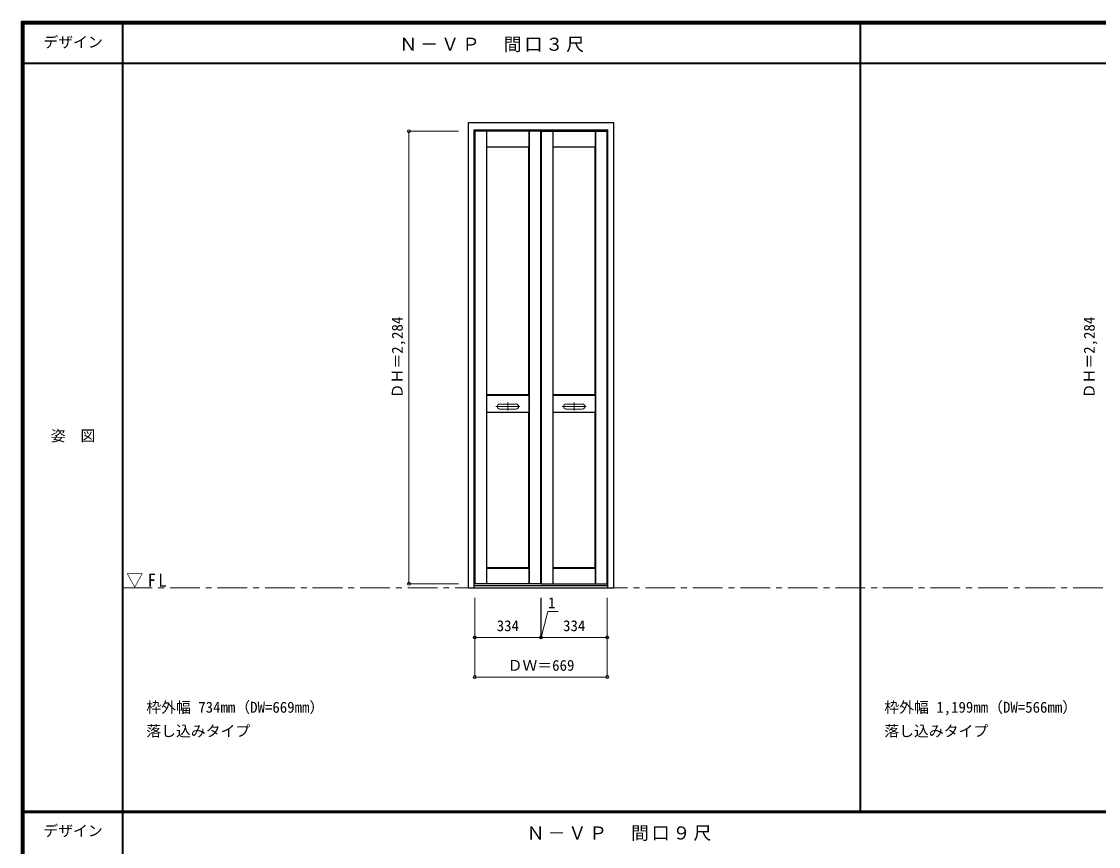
# Model space of a CAD drawing. Units: millimetres, scale not verified. Extents: x -6000 to 5700, y -4307 to 4260.
# Drawn here: x -6000 to -562, y 12 to 4175 of the extents above; entities that cross this region are included whole.
import ezdxf
from ezdxf.enums import TextEntityAlignment as Align

# ---------------------------------------------------------------- set-up
doc = ezdxf.new("R2010")
doc.units = ezdxf.units.MM
doc.header["$LTSCALE"] = 30
doc.header["$PDMODE"] = 32
doc.header["$PDSIZE"] = 15
doc.linetypes.add('CHAIN1', pattern=[8, 5, -1, 1, -1])
for name, color, linetype, lineweight in [('0-1_通り芯', 4, 'CHAIN1', 9), ('0-2_扉', 3, 'Continuous', 25), ('0-3_仕上げ', 7, 'Continuous', 18), ('0-4_枠', 3, 'Continuous', 25), ('0-B_寸法', 4, 'Continuous', 9), ('F-1_枠', 6, 'Continuous', 40)]:
    doc.layers.add(name, color=color, linetype=linetype, lineweight=lineweight)
doc.layers.add('0-A_文字', color=7, linetype='Continuous')
doc.layers.add('F-A_文字', color=7, linetype='Continuous')
doc.styles.add('ＭＳ ゴシック', font='')
doc.styles.get('ＭＳ ゴシック').set_extended_font_data('MS Gothic')

msp = doc.modelspace()

# ---------------------------------------------------------------- linework, layer by layer
at = {"layer": '0-1_通り芯'}
for p, q in [((-3484.17, 2232), (-3604.17, 2232)), ((-3544.17, 2252), (-3544.17, 2212)), ((-3149.17, 2232), (-3269.17, 2232)), ((-3209.17, 2252), (-3209.17, 2212))]:
    msp.add_line(p, q, dxfattribs=at)
at = {"layer": '0-1_通り芯', "color": 7, "lineweight": 18}
msp.add_line((-5490, 1317), (5690, 1317), dxfattribs=at)
at = {"layer": '0-2_扉'}
for p, q in [((-3377.17, 3621.5), (-3711.17, 3621.5)), ((-3711.17, 3621.5), (-3711.17, 1337.5)), ((-3377.17, 1337.5), (-3377.17, 3621.5)), ((-3376.17, 1337.5), (-3376.17, 3621.5)), ((-3376.17, 3621.5), (-3042.17, 3621.5)), ((-3042.17, 3621.5), (-3042.17, 1337.5)), ((-3377.17, 1337.5), (-3711.17, 1337.5)), ((-3376.17, 1337.5), (-3042.17, 1337.5))]:
    msp.add_line(p, q, dxfattribs=at)
at = {"layer": '0-3_仕上げ'}
for p, q in [((-3709.17, 1337.5), (-3709.17, 3621.5)), ((-3652.67, 1337.5), (-3652.67, 3621.5)), ((-3650.67, 3543.5), (-3650.67, 3621.5)), ((-3437.67, 3543.5), (-3437.67, 3621.5)), ((-3435.67, 1337.5), (-3435.67, 3621.5)), ((-3379.17, 1337.5), (-3379.17, 3621.5)), ((-3374.17, 1337.5), (-3374.17, 3621.5)), ((-3317.67, 1337.5), (-3317.67, 3621.5)), ((-3315.67, 3543.5), (-3315.67, 3621.5)), ((-3102.67, 3543.5), (-3102.67, 3621.5)), ((-3100.67, 1337.5), (-3100.67, 3621.5)), ((-3044.17, 1337.5), (-3044.17, 3621.5)), ((-3650.67, 3543.5), (-3651.67, 3542.5)), ((-3437.67, 3543.5), (-3650.67, 3543.5)), ((-3437.67, 3543.5), (-3436.67, 3542.5)), ((-3315.67, 3543.5), (-3316.67, 3542.5)), ((-3102.67, 3543.5), (-3315.67, 3543.5)), ((-3102.67, 3543.5), (-3101.67, 3542.5)), ((-3650.67, 2290.5), (-3651.67, 2289.5)), ((-3650.67, 2288.5), (-3651.67, 2289.5)), ((-3651.67, 2289.5), (-3651.67, 2203.5)), ((-3650.67, 2288.5), (-3650.67, 2204.5)), ((-3437.67, 2288.5), (-3650.67, 2288.5)), ((-3437.67, 2290.5), (-3436.67, 2289.5)), ((-3437.67, 2288.5), (-3436.67, 2289.5)), ((-3437.67, 2288.5), (-3437.67, 2204.5)), ((-3436.67, 2289.5), (-3436.67, 2203.5)), ((-3315.67, 2290.5), (-3316.67, 2289.5)), ((-3315.67, 2288.5), (-3316.67, 2289.5)), ((-3316.67, 2289.5), (-3316.67, 2203.5)), ((-3315.67, 2288.5), (-3315.67, 2204.5)), ((-3102.67, 2288.5), (-3315.67, 2288.5)), ((-3102.67, 2290.5), (-3101.67, 2289.5)), ((-3102.67, 2288.5), (-3101.67, 2289.5)), ((-3102.67, 2288.5), (-3102.67, 2204.5)), ((-3101.67, 2289.5), (-3101.67, 2203.5)), ((-3502.67, 2244.5), (-3585.67, 2244.5)), ((-3167.67, 2244.5), (-3250.67, 2244.5)), ((-3650.67, 2204.5), (-3651.67, 2203.5)), ((-3650.67, 2202.5), (-3651.67, 2203.5)), ((-3437.67, 2204.5), (-3650.67, 2204.5)), ((-3502.67, 2219.5), (-3585.67, 2219.5)), ((-3437.67, 2204.5), (-3436.67, 2203.5)), ((-3437.67, 2202.5), (-3436.67, 2203.5)), ((-3315.67, 2204.5), (-3316.67, 2203.5)), ((-3315.67, 2202.5), (-3316.67, 2203.5)), ((-3102.67, 2204.5), (-3315.67, 2204.5)), ((-3167.67, 2219.5), (-3250.67, 2219.5)), ((-3102.67, 2204.5), (-3101.67, 2203.5)), ((-3102.67, 2202.5), (-3101.67, 2203.5)), ((-3650.67, 1417.5), (-3651.67, 1416.5)), ((-3651.67, 1416.5), (-3651.67, 1337.5)), ((-3650.67, 1415.5), (-3651.67, 1416.5)), ((-3650.67, 1415.5), (-3650.67, 1337.5)), ((-3437.67, 1415.5), (-3650.67, 1415.5)), ((-3437.67, 1417.5), (-3436.67, 1416.5)), ((-3437.67, 1415.5), (-3436.67, 1416.5)), ((-3437.67, 1415.5), (-3437.67, 1337.5)), ((-3436.67, 1416.5), (-3436.67, 1337.5)), ((-3315.67, 1417.5), (-3316.67, 1416.5)), ((-3316.67, 1416.5), (-3316.67, 1337.5)), ((-3315.67, 1415.5), (-3316.67, 1416.5)), ((-3315.67, 1415.5), (-3315.67, 1337.5)), ((-3102.67, 1415.5), (-3315.67, 1415.5)), ((-3102.67, 1417.5), (-3101.67, 1416.5)), ((-3102.67, 1415.5), (-3101.67, 1416.5)), ((-3102.67, 1415.5), (-3102.67, 1337.5)), ((-3101.67, 1416.5), (-3101.67, 1337.5))]:
    msp.add_line(p, q, dxfattribs=at)
at = {"layer": '0-3_仕上げ', "color": 3, "lineweight": 25}
for p, q in [((-3650.67, 2290.5), (-3650.67, 3541.5)), ((-3437.67, 3541.5), (-3650.67, 3541.5)), ((-3437.67, 2290.5), (-3437.67, 3541.5)), ((-3315.67, 2290.5), (-3315.67, 3541.5)), ((-3102.67, 3541.5), (-3315.67, 3541.5)), ((-3102.67, 2290.5), (-3102.67, 3541.5)), ((-3437.67, 2290.5), (-3650.67, 2290.5)), ((-3102.67, 2290.5), (-3315.67, 2290.5)), ((-3650.67, 1417.5), (-3650.67, 2202.5)), ((-3437.67, 2202.5), (-3650.67, 2202.5)), ((-3437.67, 1417.5), (-3437.67, 2202.5)), ((-3315.67, 1417.5), (-3315.67, 2202.5)), ((-3102.67, 2202.5), (-3315.67, 2202.5)), ((-3102.67, 1417.5), (-3102.67, 2202.5)), ((-3437.67, 1417.5), (-3650.67, 1417.5)), ((-3102.67, 1417.5), (-3315.67, 1417.5))]:
    msp.add_line(p, q, dxfattribs=at)
at = {"layer": '0-3_仕上げ'}
for points in [[(-3650.67, 3541.5), (-3651.67, 3542.5), (-3651.67, 3621.5)], [(-3437.67, 3541.5), (-3436.67, 3542.5), (-3436.67, 3621.5)], [(-3315.67, 3541.5), (-3316.67, 3542.5), (-3316.67, 3621.5)], [(-3102.67, 3541.5), (-3101.67, 3542.5), (-3101.67, 3621.5)]]:
    msp.add_lwpolyline(points, dxfattribs=at)
for centre, start, end in [((-3585.67, 2232), 90, 180), ((-3585.67, 2232), 180, 270), ((-3502.67, 2232), 0, 90), ((-3502.67, 2232), 270, 0), ((-3250.67, 2232), 90, 180), ((-3250.67, 2232), 180, 270), ((-3167.67, 2232), 0, 90), ((-3167.67, 2232), 270, 0)]:
    msp.add_arc(centre, 12.5, start, end, dxfattribs=at)
at = {"layer": '0-4_枠'}
for p, q in [((-3743.67, 1317), (-3743.67, 3665)), ((-3743.67, 3665), (-3009.67, 3665)), ((-3009.67, 1317), (-3009.67, 3665)), ((-3713.67, 1317), (-3713.67, 3629)), ((-3713.67, 3629), (-3039.67, 3629)), ((-3039.67, 1317), (-3039.67, 3629)), ((-3743.67, 1317), (-3009.67, 1317)), ((-3713.67, 1329), (-3039.67, 1329))]:
    msp.add_line(p, q, dxfattribs=at)
at = {"layer": '0-B_寸法'}
for p, q in [((-4043.67, 3621.5), (-3793.67, 3621.5)), ((-4043.67, 3621.5), (-4043.67, 1337.5)), ((-4043.67, 1337.5), (-3793.67, 1337.5)), ((-3711.17, 867), (-3711.17, 1267)), ((-3042.17, 867), (-3042.17, 1267)), ((-3376.17, 1067), (-3042.17, 1067)), ((-3711.17, 867), (-3042.17, 867))]:
    msp.add_line(p, q, dxfattribs=at)
for points in [[(-3711.17, 1067), (-3377.17, 1067), (-3377.17, 1267)], [(-3377.17, 1067), (-3376.17, 1067), (-3376.17, 1267)], [(-3376.67, 1067), (-3341.72, 1197.43), (-3290.93, 1197.43)]]:
    msp.add_lwpolyline(points, dxfattribs=at)
at = {"layer": '0-B_寸法', "color": 7}
for p in [(-4043.67, 3621.5), (-4043.67, 1337.5), (-3711.17, 1067), (-3377.17, 1067), (-3376.17, 1067), (-3042.17, 1067), (-3711.17, 867), (-3042.17, 867)]:
    msp.add_point(p, dxfattribs=at)
at = {"layer": 'F-1_枠'}
for p, q in [((-6000, 4175), (5700, 4175)), ((-6000, 4175), (-6000, -4205)), ((-6000, 4170), (5700, 4170)), ((-6000, 4165), (5700, 4165)), ((-5995, 4175), (-5995, -4205)), ((-5990, 4175), (-5990, -4205)), ((-5490, 4175), (-5490, -3790)), ((-1763.33, 190.5), (-1763.33, 4175)), ((-6000, 3965), (5700, 3965)), ((-6000, 190.5), (5700, 190.5)), ((-6000, 187.5), (5700, 187.5)), ((-6000, 184.5), (5700, 184.5))]:
    msp.add_line(p, q, dxfattribs=at)

# ---------------------------------------------------------------- texts
at = {"layer": '0-A_文字', "style": 'ＭＳ ゴシック'}
for s, p in [('枠外幅 734mm（DW=669mm）', (-5370, 670.5)), ('枠外幅 1,199mm（DW=566mm）', (-1643.33, 670.5)), ('落し込みタイプ', (-5370, 550.5)), ('落し込みタイプ', (-1643.33, 550.5))]:
    msp.add_text(s, height=54.99, dxfattribs=at).set_placement(p, align=Align.BOTTOM_LEFT)
at = {"layer": '0-A_文字', "char_height": 65.98, "attachment_point": 7, "style": 'ＭＳ ゴシック'}
for s, insert in [('\\T1.17;Ｎ－ＶＰ\u3000間口３尺', (-4091.67, 4020)), ('\\T1.26;\\W0.95;▽FL', (-5471.25, 1317)), ('\\T1.17;Ｎ－ＶＰ\u3000間口９尺', (-3449.24, 39.5))]:
    msp.add_mtext(s, dxfattribs=dict(at, insert=insert))
at = {"layer": '0-B_寸法', "color": 7, "style": 'ＭＳ ゴシック'}
for p in [(-4058.67, 2273.25), (-564.5, 2273.25)]:
    msp.add_text('ＤＨ＝2,284', height=54.99, rotation=90, dxfattribs=at).set_placement(p, align=Align.BOTTOM_LEFT)
for s, p in [('1', (-3341.72, 1197.43)), ('334', (-3600.42, 1082)), ('334', (-3265.42, 1082)), ('ＤＷ＝669', (-3545.42, 882))]:
    msp.add_text(s, height=54.99, dxfattribs=at).set_placement(p, align=Align.BOTTOM_LEFT)
at = {"layer": 'F-A_文字', "style": 'ＭＳ ゴシック'}
for s, p in [('デザイン', (-5890, 4027.5)), ('姿\u3000図', (-5852.5, 2040.25)), ('デザイン', (-5890, 47))]:
    msp.add_text(s, height=54.99, dxfattribs=at).set_placement(p, align=Align.BOTTOM_LEFT)

doc.saveas('drawing.dxf')
